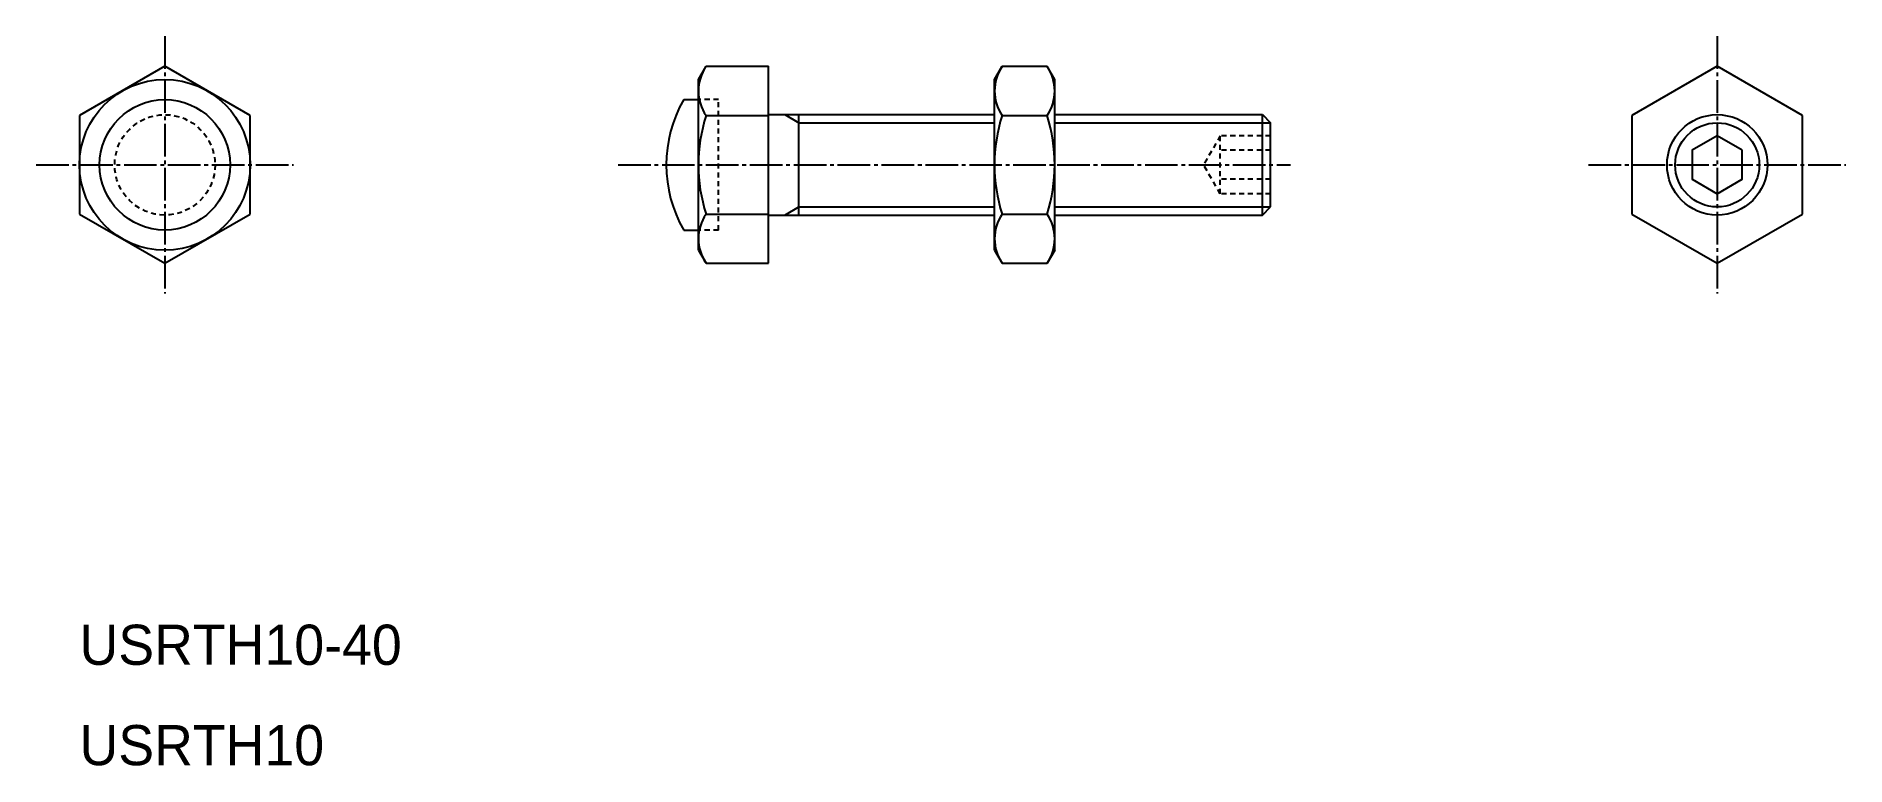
# Model space of a CAD drawing. Extents: x 76 to 256, y 31 to 104.
import ezdxf

# ---------------------------------------------------------------- set-up
doc = ezdxf.new("R2010")
doc.units = 0
doc.header["$LTSCALE"] = 0.25
doc.linetypes.add('CENTER', pattern=[17.5, 13, -1.5, 1.5, -1.5])
doc.linetypes.add('DASHED', pattern=[3.5, 2, -1.5])
doc.layers.get('0').update_dxf_attribs({"linetype": 'CONTINUOUS'})
doc.layers.add('CENTER', color=1, linetype='CENTER')

msp = doc.modelspace()

# ---------------------------------------------------------------- linework, layer by layer
at = {"color": 7, "linetype": 'CONTINUOUS'}
for p, q in [((88.6, 101.01), (80.1, 96.1)), ((97.1, 96.1), (88.6, 101.01)), ((141.76, 99.69), (142.52, 101.01)), ((142.52, 101.01), (148.76, 101.01)), ((148.76, 81.38), (148.76, 101.01)), ((171.26, 99.69), (172.02, 101.01)), ((172.02, 101.01), (176.5, 101.01)), ((177.26, 99.69), (176.5, 101.01)), ((243.27, 101.01), (234.77, 96.1)), ((251.77, 96.1), (243.27, 101.01)), ((141.76, 82.69), (141.76, 99.69)), ((171.26, 82.69), (171.26, 99.69)), ((177.26, 82.69), (177.26, 99.69)), ((140.3, 97.69), (141.76, 97.69)), ((80.1, 96.1), (80.1, 86.28)), ((97.1, 86.28), (97.1, 96.1)), ((142.52, 96.1), (148.76, 96.1)), ((148.76, 96.19), (171.26, 96.19)), ((151.76, 86.19), (151.76, 96.19)), ((172.02, 96.1), (176.5, 96.1)), ((177.26, 96.19), (197.95, 96.19)), ((197.95, 86.19), (197.95, 96.19)), ((197.95, 96.19), (198.76, 95.38)), ((234.77, 96.1), (234.77, 86.28)), ((251.77, 86.28), (251.77, 96.1)), ((198.76, 87), (198.76, 95.38)), ((197.95, 86.19), (198.76, 87)), ((80.1, 86.28), (88.6, 81.38)), ((88.6, 81.38), (97.1, 86.28)), ((142.52, 86.28), (148.76, 86.28)), ((148.76, 86.19), (171.26, 86.19)), ((172.02, 86.28), (176.5, 86.28)), ((177.26, 86.19), (197.95, 86.19)), ((234.77, 86.28), (243.27, 81.38)), ((243.27, 81.38), (251.77, 86.28)), ((140.3, 84.69), (141.76, 84.69)), ((141.76, 82.69), (142.52, 81.38)), ((142.52, 81.38), (148.76, 81.38)), ((171.26, 82.69), (172.02, 81.38)), ((172.02, 81.38), (176.5, 81.38)), ((177.26, 82.69), (176.5, 81.38))]:
    msp.add_line(p, q, dxfattribs=at)
at = {"color": 3, "linetype": 'DASHED'}
for p, q in [((143.76, 97.69), (141.76, 97.69)), ((143.76, 84.69), (143.76, 97.69)), ((193.76, 94.08), (192.09, 91.19)), ((193.76, 88.31), (193.76, 94.08)), ((198.76, 94.08), (193.76, 94.08)), ((198.76, 92.64), (193.76, 92.64)), ((193.76, 88.31), (192.09, 91.19)), ((198.76, 89.75), (193.76, 89.75)), ((198.76, 88.31), (193.76, 88.31)), ((143.76, 84.69), (141.76, 84.69))]:
    msp.add_line(p, q, dxfattribs=at)
at = {"color": 3, "linetype": 'CONTINUOUS'}
for p, q in [((150.36, 96.19), (151.76, 95.38)), ((151.76, 95.38), (171.26, 95.38)), ((177.26, 95.38), (198.76, 95.38)), ((150.36, 86.19), (151.76, 87)), ((151.76, 87), (171.26, 87)), ((177.26, 87), (198.76, 87))]:
    msp.add_line(p, q, dxfattribs=at)
for p, q in [((92.85, 83.83), (92.85, 83.83)), ((247.52, 83.83), (247.52, 83.83)), ((90.72, 82.6), (90.72, 82.6)), ((245.39, 82.6), (245.39, 82.6))]:
    msp.add_line(p, q)
at = {"color": 7, "linetype": 'CONTINUOUS'}
msp.add_lwpolyline([(245.77, 92.64), (243.27, 94.08), (240.77, 92.64), (240.77, 89.75), (243.27, 88.31), (245.77, 89.75)], close=True, dxfattribs=at)
for centre, radius in [((88.6, 91.19), 8.5), ((88.6, 91.19), 6.5), ((243.27, 91.19), 5)]:
    msp.add_circle(centre, radius, dxfattribs=at)
at = {"color": 3, "linetype": 'DASHED'}
msp.add_circle((88.6, 91.19), 5, dxfattribs=at)
at = {"color": 3, "linetype": 'CONTINUOUS'}
msp.add_circle((243.27, 91.19), 4.19, dxfattribs=at)
for centre, radius, start, end in [((146.11, 98.55), 4.34, 145.6157, 214.3843), ((175.61, 98.55), 4.34, 145.6158, 214.3842), ((172.92, 98.55), 4.34, 325.6158, 34.3842), ((158, 91.19), 16.24, 162.4123, 197.5877), ((187.5, 91.19), 16.24, 162.4121, 197.5879), ((161.02, 91.19), 16.24, 342.4121, 17.5879), ((146.11, 83.83), 4.34, 145.6157, 214.3843), ((175.61, 83.83), 4.34, 145.6158, 214.3842), ((172.92, 83.83), 4.34, 325.6158, 34.3842)]:
    msp.add_arc(centre, radius, start, end)
at = {"color": 7, "linetype": 'CONTINUOUS'}
msp.add_arc((151.56, 91.19), 13, 150, 210, dxfattribs=at)
at = {"layer": 'CENTER', "color": 1, "linetype": 'CENTER'}
for p, q in [((88.6, 104.01), (88.6, 78.38)), ((243.27, 104.01), (243.27, 78.38)), ((75.78, 91.19), (101.41, 91.19)), ((133.76, 91.19), (200.76, 91.19)), ((230.45, 91.19), (256.08, 91.19))]:
    msp.add_line(p, q, dxfattribs=at)

# ---------------------------------------------------------------- texts
at = {"color": 7, "linetype": 'CONTINUOUS'}
for s, p in [('USRTH10-40', (80.1, 41.38)), ('USRTH10', (80.1, 31.38))]:
    msp.add_text(s, height=4, dxfattribs=at).set_placement(p)

doc.saveas('drawing.dxf')
